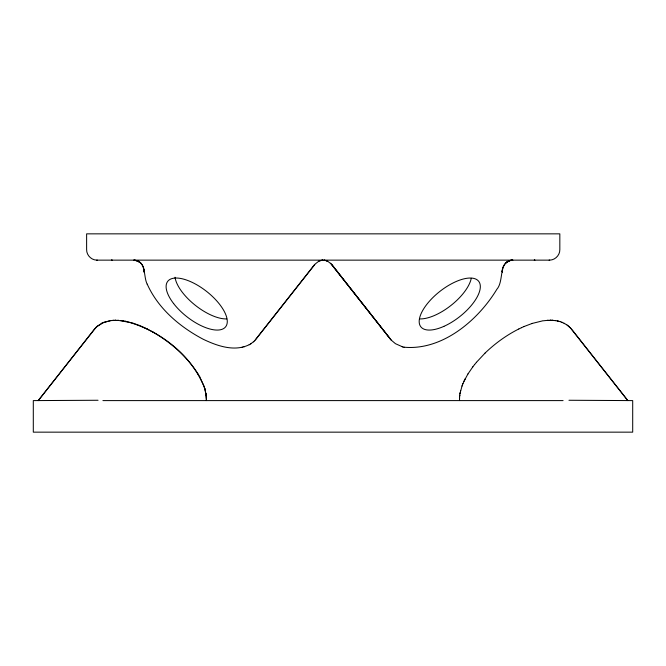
<?xml version="1.0" encoding="UTF-8"?>
<svg xmlns="http://www.w3.org/2000/svg" width="666" height="666" viewBox="0 0 666 666"><rect width="100%" height="100%" fill="white"/><g stroke="black" fill="none" stroke-linecap="round" stroke-linejoin="round"><path stroke-width="1" d="M206.468 400.258L206.244 395.196M459.515 398.443L459.723 395.396M206.493 398.501L206.452 400.599L205.336 390.401M459.532 400.424L459.54 397.71M403.887 347.186C442.291 350.832 478.088 320.321 496.878 289.26C504.262 280.994 498.118 260.689 512.562 260.14M502.314 272.228L502.472 269.663L502.339 271.786C501.54 265.684 507.592 259.798 512.82 260.14L512.154 260.148L512.687 260.14M459.657 396.095L459.756 395.196M459.973 393.698L460.123 392.815M459.69 395.646L460.031 393.256M459.998 393.456L462.129 385.697M460.547 390.817L460.664 390.401M462.828 383.899L465.293 378.613M461.988 386.064L462.962 383.549M463.936 381.36L467.923 373.992M467.865 374.092L472.81 366.866M472.76 366.933L474.608 364.552M38.337 400.599L94.114 329.537L97.278 326.215L102.023 323.152M254.554 340.792L314.702 264.402M38.17 400.599L95.996 327.414M255.519 339.752L315.251 263.961L318.881 261.147M474.708 364.435L476.465 362.304M476.506 362.246L485.089 353.072M250.599 343.931L253.763 341.541M96.77 326.69L103.796 322.344L111.305 320.504M253.413 341.866L254.895 340.459M485.064 353.088C495.038 343.481 506.376 335.239 518.756 329.004M95.638 327.755L97.128 326.348M147.228 284.157C158.158 308.624 179.862 326.923 203.163 339.227C217.158 345.945 234.74 352.172 249.608 344.513M249.201 344.755L251.007 343.681M320.562 260.523L319.613 260.831L322.835 260.156M518.822 328.979L521.303 327.78M103.113 322.652L110.614 320.579L118.515 320.329M101.582 323.351L103.546 322.452M521.445 327.705L524.184 326.473M319.106 261.039L320.071 260.664M524.109 326.507L532.292 323.401M509.915 260.589L505.869 262.879L508.333 261.205L511.222 260.281M532.184 323.435L542.407 320.912M320.562 260.523L322.585 260.165L322.078 260.223M242.133 347.294L242.566 347.186M243.881 346.853L244.322 346.736M548.126 320.304L543.006 320.821M112.812 320.363L113.703 320.304M110.856 320.546L115.742 320.238M534.815 260.081L534.265 260.123L534.781 260.123M549.816 260.123C555.253 259.998 559.956 255.061 559.831 249.625L559.831 233.849L86.622 233.849L86.622 249.625C86.497 255.061 91.2 259.998 96.637 260.123M547.51 320.329L552.947 320.329M549.117 260.14L549.658 260.123M98.052 400.266L33.3 400.599L33.3 432.151L632.7 432.151L632.7 400.599L568.955 400.266M133.974 260.148L137.704 261.014L140.584 262.879L137.363 260.872L133.758 260.14M96.786 260.123L97.336 260.14M97.161 260.14L549.284 260.14M115.526 320.246L115.959 320.246M550.049 320.246L550.466 320.246M102.914 400.599L563.086 400.599M323.867 260.165L324.209 260.14M324.167 260.19L326.84 260.831L324.633 260.256M111.663 260.123L112.213 260.14L111.638 260.081M550.258 320.238L555.594 320.621M552.297 320.304L553.188 320.363M117.874 320.304L131.393 322.702M135.231 260.281L134.798 260.223C146.761 261.755 143.098 276.823 147.361 284.515M554.695 320.504L555.144 320.546M120.513 320.504L123.593 320.912M554.895 320.521L557.908 321.037M125.574 321.278C159.832 330.228 192.041 355.219 204.887 388.753M123.202 320.846L125.941 321.345M557.184 320.887L558.066 321.079M559.373 321.412L560.256 321.661M327.572 261.147L331.21 263.969L391.225 340.11L395.438 343.681L402.572 346.853M557.633 320.97L559.823 321.528M402.131 346.736L404.32 347.294M559.656 321.478L562.753 322.585M133.616 323.385L139.385 325.466M131.069 322.602L133.916 323.476M326.132 260.589L327.58 261.147M136.53 260.589C141.35 261.921 144.389 266.908 144.114 271.786L143.973 269.663L144.139 272.228M561.746 322.186L566.899 324.833M326.864 260.839L327.339 261.039M139.127 325.366L142.024 326.565M141.816 326.473L144.697 327.78M147.178 328.979L152.964 332.059M144.489 327.672L147.369 329.071M564.169 323.235L564.693 323.501M155.536 333.566C172.494 343.914 187.82 357.559 198.385 374.508M152.822 331.976L155.661 333.633M566.425 324.517L571.053 328.538M568.165 325.782L569.23 326.69M570.004 327.414L627.83 400.599L572.044 329.728M330.511 263.203L391.225 340.11M390.234 338.919L331.743 264.402M199.55 376.498L204.112 386.338L206.31 395.646M198.218 374.225L199.725 376.798M204.778 388.353L205.453 390.817M205.969 393.256L206.027 393.698M144.006 270.213L144.114 271.786M459.515 398.16L459.523 398.609M226.74 318.914A36.805 16.034 38.2 0 1 194.822 304.911A36.805 16.034 38.2 0 1 175.033 277.239M471.253 278.338A36.805 16.051 -38.2 0 1 450.907 305.503A36.805 16.051 -38.2 0 1 419.713 318.906M502.43 270.354L502.339 271.786L502.43 270.354M511.638 260.223L511.197 260.289L512.512 260.148L511.655 260.223M173.643 303.588A36.805 16.042 38.2 0 0 225.616 326.823A36.805 16.042 38.2 0 0 190.834 281.751A36.805 16.042 38.2 0 0 173.643 303.588M443.889 326.357A36.805 16.051 -38.2 0 0 478.671 281.285A36.805 16.051 -38.2 0 0 426.698 304.512A36.805 16.051 -38.2 0 0 443.889 326.357"/></g></svg>
